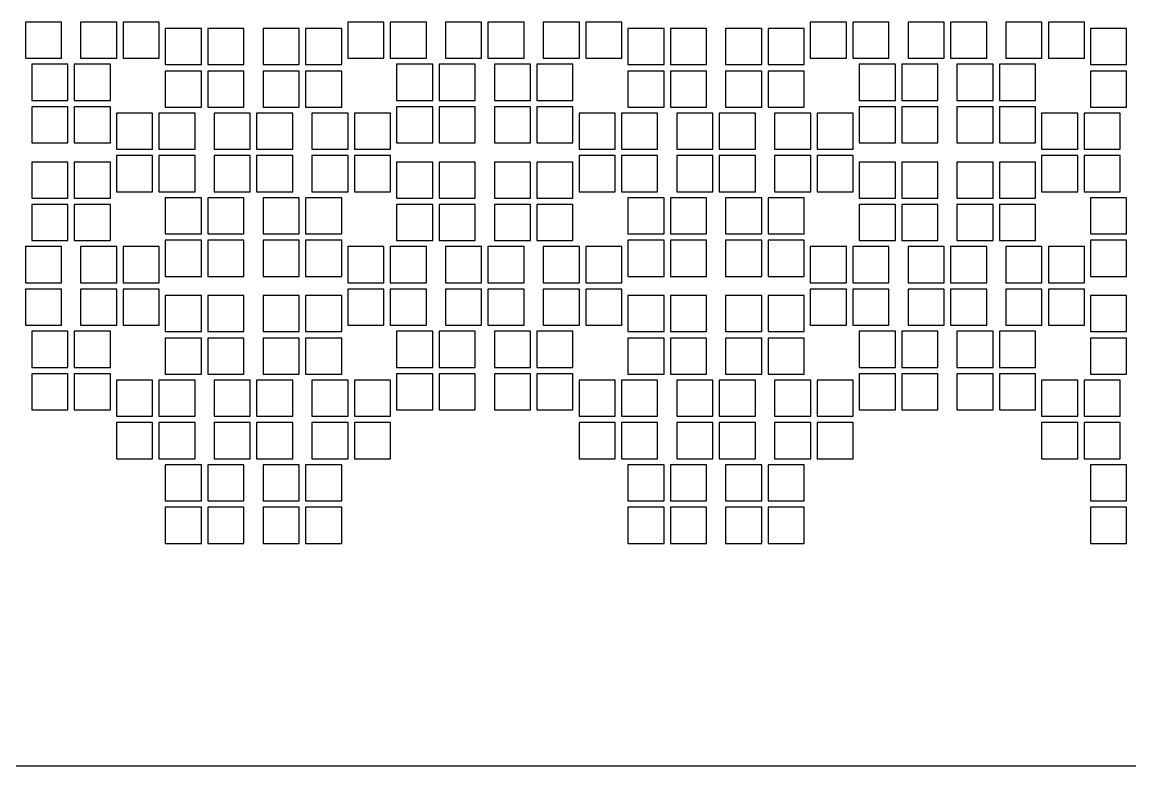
# Model space of a CAD drawing. Header units: millimetres. Extents: x -49 to 54, y -38 to 38.
# Drawn here: x 2.72 to 28.78, y -38 to -20.5 of the extents above; entities that cross this region are included whole.
import ezdxf

# ---------------------------------------------------------------- set-up
doc = ezdxf.new("R2010")
doc.units = ezdxf.units.MM

msp = doc.modelspace()

# ---------------------------------------------------------------- linework, layer by layer
for points in [[(2.7959, -21.3471), (3.6459, -21.3471), (3.6459, -20.4971), (2.7959, -20.4971), (2.7959, -21.3471)], [(4.0959, -21.3471), (4.9459, -21.3471), (4.9459, -20.4971), (4.0959, -20.4971), (4.0959, -21.3471)], [(5.0959, -21.3471), (5.9459, -21.3471), (5.9459, -20.4971), (5.0959, -20.4971), (5.0959, -21.3471)], [(10.3796, -21.3471), (11.2296, -21.3471), (11.2296, -20.4971), (10.3796, -20.4971), (10.3796, -21.3471)], [(11.3796, -21.3471), (12.2296, -21.3471), (12.2296, -20.4971), (11.3796, -20.4971), (11.3796, -21.3471)], [(12.6796, -21.3471), (13.5296, -21.3471), (13.5296, -20.4971), (12.6796, -20.4971), (12.6796, -21.3471)], [(13.6796, -21.3471), (14.5296, -21.3471), (14.5296, -20.4971), (13.6796, -20.4971), (13.6796, -21.3471)], [(14.9796, -21.3471), (15.8296, -21.3471), (15.8296, -20.4971), (14.9796, -20.4971), (14.9796, -21.3471)], [(15.9796, -21.3471), (16.8296, -21.3471), (16.8296, -20.4971), (15.9796, -20.4971), (15.9796, -21.3471)], [(21.2634, -21.3471), (22.1134, -21.3471), (22.1134, -20.4971), (21.2634, -20.4971), (21.2634, -21.3471)], [(22.2634, -21.3471), (23.1134, -21.3471), (23.1134, -20.4971), (22.2634, -20.4971), (22.2634, -21.3471)], [(23.5634, -21.3471), (24.4134, -21.3471), (24.4134, -20.4971), (23.5634, -20.4971), (23.5634, -21.3471)], [(24.5634, -21.3471), (25.4134, -21.3471), (25.4134, -20.4971), (24.5634, -20.4971), (24.5634, -21.3471)], [(25.8634, -21.3471), (26.7134, -21.3471), (26.7134, -20.4971), (25.8634, -20.4971), (25.8634, -21.3471)], [(26.8634, -21.3471), (27.7134, -21.3471), (27.7134, -20.4971), (26.8634, -20.4971), (26.8634, -21.3471)], [(6.0878, -21.4971), (6.9378, -21.4971), (6.9378, -20.6471), (6.0878, -20.6471), (6.0878, -21.4971)], [(7.0878, -21.4971), (7.9378, -21.4971), (7.9378, -20.6471), (7.0878, -20.6471), (7.0878, -21.4971)], [(8.3878, -21.4971), (9.2378, -21.4971), (9.2378, -20.6471), (8.3878, -20.6471), (8.3878, -21.4971)], [(9.3878, -21.4971), (10.2378, -21.4971), (10.2378, -20.6471), (9.3878, -20.6471), (9.3878, -21.4971)], [(16.9715, -21.4971), (17.8215, -21.4971), (17.8215, -20.6471), (16.9715, -20.6471), (16.9715, -21.4971)], [(17.9715, -21.4971), (18.8215, -21.4971), (18.8215, -20.6471), (17.9715, -20.6471), (17.9715, -21.4971)], [(19.2715, -21.4971), (20.1215, -21.4971), (20.1215, -20.6471), (19.2715, -20.6471), (19.2715, -21.4971)], [(20.2715, -21.4971), (21.1215, -21.4971), (21.1215, -20.6471), (20.2715, -20.6471), (20.2715, -21.4971)], [(27.8552, -21.4971), (28.7052, -21.4971), (28.7052, -20.6471), (27.8552, -20.6471), (27.8552, -21.4971)], [(2.9459, -22.3389), (3.7959, -22.3389), (3.7959, -21.4889), (2.9459, -21.4889), (2.9459, -22.3389)], [(3.9459, -22.3389), (4.7959, -22.3389), (4.7959, -21.4889), (3.9459, -21.4889), (3.9459, -22.3389)], [(11.5296, -22.3389), (12.3796, -22.3389), (12.3796, -21.4889), (11.5296, -21.4889), (11.5296, -22.3389)], [(12.5296, -22.3389), (13.3796, -22.3389), (13.3796, -21.4889), (12.5296, -21.4889), (12.5296, -22.3389)], [(13.8296, -22.3389), (14.6796, -22.3389), (14.6796, -21.4889), (13.8296, -21.4889), (13.8296, -22.3389)], [(14.8296, -22.3389), (15.6796, -22.3389), (15.6796, -21.4889), (14.8296, -21.4889), (14.8296, -22.3389)], [(22.4134, -22.3389), (23.2634, -22.3389), (23.2634, -21.4889), (22.4134, -21.4889), (22.4134, -22.3389)], [(23.4134, -22.3389), (24.2634, -22.3389), (24.2634, -21.4889), (23.4134, -21.4889), (23.4134, -22.3389)], [(24.7134, -22.3389), (25.5634, -22.3389), (25.5634, -21.4889), (24.7134, -21.4889), (24.7134, -22.3389)], [(25.7134, -22.3389), (26.5634, -22.3389), (26.5634, -21.4889), (25.7134, -21.4889), (25.7134, -22.3389)], [(6.0878, -22.4971), (6.9378, -22.4971), (6.9378, -21.6471), (6.0878, -21.6471), (6.0878, -22.4971)], [(7.0878, -22.4971), (7.9378, -22.4971), (7.9378, -21.6471), (7.0878, -21.6471), (7.0878, -22.4971)], [(8.3878, -22.4971), (9.2378, -22.4971), (9.2378, -21.6471), (8.3878, -21.6471), (8.3878, -22.4971)], [(9.3878, -22.4971), (10.2378, -22.4971), (10.2378, -21.6471), (9.3878, -21.6471), (9.3878, -22.4971)], [(16.9715, -22.4971), (17.8215, -22.4971), (17.8215, -21.6471), (16.9715, -21.6471), (16.9715, -22.4971)], [(17.9715, -22.4971), (18.8215, -22.4971), (18.8215, -21.6471), (17.9715, -21.6471), (17.9715, -22.4971)], [(19.2715, -22.4971), (20.1215, -22.4971), (20.1215, -21.6471), (19.2715, -21.6471), (19.2715, -22.4971)], [(20.2715, -22.4971), (21.1215, -22.4971), (21.1215, -21.6471), (20.2715, -21.6471), (20.2715, -22.4971)], [(27.8552, -22.4971), (28.7052, -22.4971), (28.7052, -21.6471), (27.8552, -21.6471), (27.8552, -22.4971)], [(2.9459, -23.3389), (3.7959, -23.3389), (3.7959, -22.4889), (2.9459, -22.4889), (2.9459, -23.3389)], [(3.9459, -23.3389), (4.7959, -23.3389), (4.7959, -22.4889), (3.9459, -22.4889), (3.9459, -23.3389)], [(4.9378, -23.4889), (5.7878, -23.4889), (5.7878, -22.6389), (4.9378, -22.6389), (4.9378, -23.4889)], [(5.9378, -23.4889), (6.7878, -23.4889), (6.7878, -22.6389), (5.9378, -22.6389), (5.9378, -23.4889)], [(7.2378, -23.4889), (8.0878, -23.4889), (8.0878, -22.6389), (7.2378, -22.6389), (7.2378, -23.4889)], [(8.2378, -23.4889), (9.0878, -23.4889), (9.0878, -22.6389), (8.2378, -22.6389), (8.2378, -23.4889)], [(9.5378, -23.4889), (10.3878, -23.4889), (10.3878, -22.6389), (9.5378, -22.6389), (9.5378, -23.4889)], [(10.5378, -23.4889), (11.3878, -23.4889), (11.3878, -22.6389), (10.5378, -22.6389), (10.5378, -23.4889)], [(11.5296, -23.3389), (12.3796, -23.3389), (12.3796, -22.4889), (11.5296, -22.4889), (11.5296, -23.3389)], [(12.5296, -23.3389), (13.3796, -23.3389), (13.3796, -22.4889), (12.5296, -22.4889), (12.5296, -23.3389)], [(13.8296, -23.3389), (14.6796, -23.3389), (14.6796, -22.4889), (13.8296, -22.4889), (13.8296, -23.3389)], [(14.8296, -23.3389), (15.6796, -23.3389), (15.6796, -22.4889), (14.8296, -22.4889), (14.8296, -23.3389)], [(15.8215, -23.4889), (16.6715, -23.4889), (16.6715, -22.6389), (15.8215, -22.6389), (15.8215, -23.4889)], [(16.8215, -23.4889), (17.6715, -23.4889), (17.6715, -22.6389), (16.8215, -22.6389), (16.8215, -23.4889)], [(18.1215, -23.4889), (18.9715, -23.4889), (18.9715, -22.6389), (18.1215, -22.6389), (18.1215, -23.4889)], [(19.1215, -23.4889), (19.9715, -23.4889), (19.9715, -22.6389), (19.1215, -22.6389), (19.1215, -23.4889)], [(20.4215, -23.4889), (21.2715, -23.4889), (21.2715, -22.6389), (20.4215, -22.6389), (20.4215, -23.4889)], [(21.4215, -23.4889), (22.2715, -23.4889), (22.2715, -22.6389), (21.4215, -22.6389), (21.4215, -23.4889)], [(22.4134, -23.3389), (23.2634, -23.3389), (23.2634, -22.4889), (22.4134, -22.4889), (22.4134, -23.3389)], [(23.4134, -23.3389), (24.2634, -23.3389), (24.2634, -22.4889), (23.4134, -22.4889), (23.4134, -23.3389)], [(24.7134, -23.3389), (25.5634, -23.3389), (25.5634, -22.4889), (24.7134, -22.4889), (24.7134, -23.3389)], [(25.7134, -23.3389), (26.5634, -23.3389), (26.5634, -22.4889), (25.7134, -22.4889), (25.7134, -23.3389)], [(26.7052, -23.4889), (27.5552, -23.4889), (27.5552, -22.6389), (26.7052, -22.6389), (26.7052, -23.4889)], [(27.7052, -23.4889), (28.5552, -23.4889), (28.5552, -22.6389), (27.7052, -22.6389), (27.7052, -23.4889)], [(4.9378, -24.4889), (5.7878, -24.4889), (5.7878, -23.6389), (4.9378, -23.6389), (4.9378, -24.4889)], [(5.9378, -24.4889), (6.7878, -24.4889), (6.7878, -23.6389), (5.9378, -23.6389), (5.9378, -24.4889)], [(7.2378, -24.4889), (8.0878, -24.4889), (8.0878, -23.6389), (7.2378, -23.6389), (7.2378, -24.4889)], [(8.2378, -24.4889), (9.0878, -24.4889), (9.0878, -23.6389), (8.2378, -23.6389), (8.2378, -24.4889)], [(9.5378, -24.4889), (10.3878, -24.4889), (10.3878, -23.6389), (9.5378, -23.6389), (9.5378, -24.4889)], [(10.5378, -24.4889), (11.3878, -24.4889), (11.3878, -23.6389), (10.5378, -23.6389), (10.5378, -24.4889)], [(15.8215, -24.4889), (16.6715, -24.4889), (16.6715, -23.6389), (15.8215, -23.6389), (15.8215, -24.4889)], [(16.8215, -24.4889), (17.6715, -24.4889), (17.6715, -23.6389), (16.8215, -23.6389), (16.8215, -24.4889)], [(18.1215, -24.4889), (18.9715, -24.4889), (18.9715, -23.6389), (18.1215, -23.6389), (18.1215, -24.4889)], [(19.1215, -24.4889), (19.9715, -24.4889), (19.9715, -23.6389), (19.1215, -23.6389), (19.1215, -24.4889)], [(20.4215, -24.4889), (21.2715, -24.4889), (21.2715, -23.6389), (20.4215, -23.6389), (20.4215, -24.4889)], [(21.4215, -24.4889), (22.2715, -24.4889), (22.2715, -23.6389), (21.4215, -23.6389), (21.4215, -24.4889)], [(26.7052, -24.4889), (27.5552, -24.4889), (27.5552, -23.6389), (26.7052, -23.6389), (26.7052, -24.4889)], [(27.7052, -24.4889), (28.5552, -24.4889), (28.5552, -23.6389), (27.7052, -23.6389), (27.7052, -24.4889)], [(2.9459, -24.6389), (3.7959, -24.6389), (3.7959, -23.7889), (2.9459, -23.7889), (2.9459, -24.6389)], [(3.9459, -24.6389), (4.7959, -24.6389), (4.7959, -23.7889), (3.9459, -23.7889), (3.9459, -24.6389)], [(11.5296, -24.6389), (12.3796, -24.6389), (12.3796, -23.7889), (11.5296, -23.7889), (11.5296, -24.6389)], [(12.5296, -24.6389), (13.3796, -24.6389), (13.3796, -23.7889), (12.5296, -23.7889), (12.5296, -24.6389)], [(13.8296, -24.6389), (14.6796, -24.6389), (14.6796, -23.7889), (13.8296, -23.7889), (13.8296, -24.6389)], [(14.8296, -24.6389), (15.6796, -24.6389), (15.6796, -23.7889), (14.8296, -23.7889), (14.8296, -24.6389)], [(22.4134, -24.6389), (23.2634, -24.6389), (23.2634, -23.7889), (22.4134, -23.7889), (22.4134, -24.6389)], [(23.4134, -24.6389), (24.2634, -24.6389), (24.2634, -23.7889), (23.4134, -23.7889), (23.4134, -24.6389)], [(24.7134, -24.6389), (25.5634, -24.6389), (25.5634, -23.7889), (24.7134, -23.7889), (24.7134, -24.6389)], [(25.7134, -24.6389), (26.5634, -24.6389), (26.5634, -23.7889), (25.7134, -23.7889), (25.7134, -24.6389)], [(6.0878, -25.4808), (6.9378, -25.4808), (6.9378, -24.6308), (6.0878, -24.6308), (6.0878, -25.4808)], [(7.0878, -25.4808), (7.9378, -25.4808), (7.9378, -24.6308), (7.0878, -24.6308), (7.0878, -25.4808)], [(8.3878, -25.4808), (9.2378, -25.4808), (9.2378, -24.6308), (8.3878, -24.6308), (8.3878, -25.4808)], [(9.3878, -25.4808), (10.2378, -25.4808), (10.2378, -24.6308), (9.3878, -24.6308), (9.3878, -25.4808)], [(16.9715, -25.4808), (17.8215, -25.4808), (17.8215, -24.6308), (16.9715, -24.6308), (16.9715, -25.4808)], [(17.9715, -25.4808), (18.8215, -25.4808), (18.8215, -24.6308), (17.9715, -24.6308), (17.9715, -25.4808)], [(19.2715, -25.4808), (20.1215, -25.4808), (20.1215, -24.6308), (19.2715, -24.6308), (19.2715, -25.4808)], [(20.2715, -25.4808), (21.1215, -25.4808), (21.1215, -24.6308), (20.2715, -24.6308), (20.2715, -25.4808)], [(27.8552, -25.4808), (28.7052, -25.4808), (28.7052, -24.6308), (27.8552, -24.6308), (27.8552, -25.4808)], [(2.9459, -25.6389), (3.7959, -25.6389), (3.7959, -24.7889), (2.9459, -24.7889), (2.9459, -25.6389)], [(3.9459, -25.6389), (4.7959, -25.6389), (4.7959, -24.7889), (3.9459, -24.7889), (3.9459, -25.6389)], [(11.5296, -25.6389), (12.3796, -25.6389), (12.3796, -24.7889), (11.5296, -24.7889), (11.5296, -25.6389)], [(12.5296, -25.6389), (13.3796, -25.6389), (13.3796, -24.7889), (12.5296, -24.7889), (12.5296, -25.6389)], [(13.8296, -25.6389), (14.6796, -25.6389), (14.6796, -24.7889), (13.8296, -24.7889), (13.8296, -25.6389)], [(14.8296, -25.6389), (15.6796, -25.6389), (15.6796, -24.7889), (14.8296, -24.7889), (14.8296, -25.6389)], [(22.4134, -25.6389), (23.2634, -25.6389), (23.2634, -24.7889), (22.4134, -24.7889), (22.4134, -25.6389)], [(23.4134, -25.6389), (24.2634, -25.6389), (24.2634, -24.7889), (23.4134, -24.7889), (23.4134, -25.6389)], [(24.7134, -25.6389), (25.5634, -25.6389), (25.5634, -24.7889), (24.7134, -24.7889), (24.7134, -25.6389)], [(25.7134, -25.6389), (26.5634, -25.6389), (26.5634, -24.7889), (25.7134, -24.7889), (25.7134, -25.6389)], [(2.7959, -26.6308), (3.6459, -26.6308), (3.6459, -25.7808), (2.7959, -25.7808), (2.7959, -26.6308)], [(4.0959, -26.6308), (4.9459, -26.6308), (4.9459, -25.7808), (4.0959, -25.7808), (4.0959, -26.6308)], [(5.0959, -26.6308), (5.9459, -26.6308), (5.9459, -25.7808), (5.0959, -25.7808), (5.0959, -26.6308)], [(6.0878, -26.4808), (6.9378, -26.4808), (6.9378, -25.6308), (6.0878, -25.6308), (6.0878, -26.4808)], [(7.0878, -26.4808), (7.9378, -26.4808), (7.9378, -25.6308), (7.0878, -25.6308), (7.0878, -26.4808)], [(8.3878, -26.4808), (9.2378, -26.4808), (9.2378, -25.6308), (8.3878, -25.6308), (8.3878, -26.4808)], [(9.3878, -26.4808), (10.2378, -26.4808), (10.2378, -25.6308), (9.3878, -25.6308), (9.3878, -26.4808)], [(10.3796, -26.6308), (11.2296, -26.6308), (11.2296, -25.7808), (10.3796, -25.7808), (10.3796, -26.6308)], [(11.3796, -26.6308), (12.2296, -26.6308), (12.2296, -25.7808), (11.3796, -25.7808), (11.3796, -26.6308)], [(12.6796, -26.6308), (13.5296, -26.6308), (13.5296, -25.7808), (12.6796, -25.7808), (12.6796, -26.6308)], [(13.6796, -26.6308), (14.5296, -26.6308), (14.5296, -25.7808), (13.6796, -25.7808), (13.6796, -26.6308)], [(14.9796, -26.6308), (15.8296, -26.6308), (15.8296, -25.7808), (14.9796, -25.7808), (14.9796, -26.6308)], [(15.9796, -26.6308), (16.8296, -26.6308), (16.8296, -25.7808), (15.9796, -25.7808), (15.9796, -26.6308)], [(16.9715, -26.4808), (17.8215, -26.4808), (17.8215, -25.6308), (16.9715, -25.6308), (16.9715, -26.4808)], [(17.9715, -26.4808), (18.8215, -26.4808), (18.8215, -25.6308), (17.9715, -25.6308), (17.9715, -26.4808)], [(19.2715, -26.4808), (20.1215, -26.4808), (20.1215, -25.6308), (19.2715, -25.6308), (19.2715, -26.4808)], [(20.2715, -26.4808), (21.1215, -26.4808), (21.1215, -25.6308), (20.2715, -25.6308), (20.2715, -26.4808)], [(21.2634, -26.6308), (22.1134, -26.6308), (22.1134, -25.7808), (21.2634, -25.7808), (21.2634, -26.6308)], [(22.2634, -26.6308), (23.1134, -26.6308), (23.1134, -25.7808), (22.2634, -25.7808), (22.2634, -26.6308)], [(23.5634, -26.6308), (24.4134, -26.6308), (24.4134, -25.7808), (23.5634, -25.7808), (23.5634, -26.6308)], [(24.5634, -26.6308), (25.4134, -26.6308), (25.4134, -25.7808), (24.5634, -25.7808), (24.5634, -26.6308)], [(25.8634, -26.6308), (26.7134, -26.6308), (26.7134, -25.7808), (25.8634, -25.7808), (25.8634, -26.6308)], [(26.8634, -26.6308), (27.7134, -26.6308), (27.7134, -25.7808), (26.8634, -25.7808), (26.8634, -26.6308)], [(27.8552, -26.4808), (28.7052, -26.4808), (28.7052, -25.6308), (27.8552, -25.6308), (27.8552, -26.4808)], [(2.7959, -27.6308), (3.6459, -27.6308), (3.6459, -26.7808), (2.7959, -26.7808), (2.7959, -27.6308)], [(4.0959, -27.6308), (4.9459, -27.6308), (4.9459, -26.7808), (4.0959, -26.7808), (4.0959, -27.6308)], [(5.0959, -27.6308), (5.9459, -27.6308), (5.9459, -26.7808), (5.0959, -26.7808), (5.0959, -27.6308)], [(10.3796, -27.6308), (11.2296, -27.6308), (11.2296, -26.7808), (10.3796, -26.7808), (10.3796, -27.6308)], [(11.3796, -27.6308), (12.2296, -27.6308), (12.2296, -26.7808), (11.3796, -26.7808), (11.3796, -27.6308)], [(12.6796, -27.6308), (13.5296, -27.6308), (13.5296, -26.7808), (12.6796, -26.7808), (12.6796, -27.6308)], [(13.6796, -27.6308), (14.5296, -27.6308), (14.5296, -26.7808), (13.6796, -26.7808), (13.6796, -27.6308)], [(14.9796, -27.6308), (15.8296, -27.6308), (15.8296, -26.7808), (14.9796, -26.7808), (14.9796, -27.6308)], [(15.9796, -27.6308), (16.8296, -27.6308), (16.8296, -26.7808), (15.9796, -26.7808), (15.9796, -27.6308)], [(21.2634, -27.6308), (22.1134, -27.6308), (22.1134, -26.7808), (21.2634, -26.7808), (21.2634, -27.6308)], [(22.2634, -27.6308), (23.1134, -27.6308), (23.1134, -26.7808), (22.2634, -26.7808), (22.2634, -27.6308)], [(23.5634, -27.6308), (24.4134, -27.6308), (24.4134, -26.7808), (23.5634, -26.7808), (23.5634, -27.6308)], [(24.5634, -27.6308), (25.4134, -27.6308), (25.4134, -26.7808), (24.5634, -26.7808), (24.5634, -27.6308)], [(25.8634, -27.6308), (26.7134, -27.6308), (26.7134, -26.7808), (25.8634, -26.7808), (25.8634, -27.6308)], [(26.8634, -27.6308), (27.7134, -27.6308), (27.7134, -26.7808), (26.8634, -26.7808), (26.8634, -27.6308)], [(6.0878, -27.7808), (6.9378, -27.7808), (6.9378, -26.9308), (6.0878, -26.9308), (6.0878, -27.7808)], [(7.0878, -27.7808), (7.9378, -27.7808), (7.9378, -26.9308), (7.0878, -26.9308), (7.0878, -27.7808)], [(8.3878, -27.7808), (9.2378, -27.7808), (9.2378, -26.9308), (8.3878, -26.9308), (8.3878, -27.7808)], [(9.3878, -27.7808), (10.2378, -27.7808), (10.2378, -26.9308), (9.3878, -26.9308), (9.3878, -27.7808)], [(16.9715, -27.7808), (17.8215, -27.7808), (17.8215, -26.9308), (16.9715, -26.9308), (16.9715, -27.7808)], [(17.9715, -27.7808), (18.8215, -27.7808), (18.8215, -26.9308), (17.9715, -26.9308), (17.9715, -27.7808)], [(19.2715, -27.7808), (20.1215, -27.7808), (20.1215, -26.9308), (19.2715, -26.9308), (19.2715, -27.7808)], [(20.2715, -27.7808), (21.1215, -27.7808), (21.1215, -26.9308), (20.2715, -26.9308), (20.2715, -27.7808)], [(27.8552, -27.7808), (28.7052, -27.7808), (28.7052, -26.9308), (27.8552, -26.9308), (27.8552, -27.7808)], [(2.9459, -28.6227), (3.7959, -28.6227), (3.7959, -27.7727), (2.9459, -27.7727), (2.9459, -28.6227)], [(3.9459, -28.6227), (4.7959, -28.6227), (4.7959, -27.7727), (3.9459, -27.7727), (3.9459, -28.6227)], [(11.5296, -28.6227), (12.3796, -28.6227), (12.3796, -27.7727), (11.5296, -27.7727), (11.5296, -28.6227)], [(12.5296, -28.6227), (13.3796, -28.6227), (13.3796, -27.7727), (12.5296, -27.7727), (12.5296, -28.6227)], [(13.8296, -28.6227), (14.6796, -28.6227), (14.6796, -27.7727), (13.8296, -27.7727), (13.8296, -28.6227)], [(14.8296, -28.6227), (15.6796, -28.6227), (15.6796, -27.7727), (14.8296, -27.7727), (14.8296, -28.6227)], [(22.4134, -28.6227), (23.2634, -28.6227), (23.2634, -27.7727), (22.4134, -27.7727), (22.4134, -28.6227)], [(23.4134, -28.6227), (24.2634, -28.6227), (24.2634, -27.7727), (23.4134, -27.7727), (23.4134, -28.6227)], [(24.7134, -28.6227), (25.5634, -28.6227), (25.5634, -27.7727), (24.7134, -27.7727), (24.7134, -28.6227)], [(25.7134, -28.6227), (26.5634, -28.6227), (26.5634, -27.7727), (25.7134, -27.7727), (25.7134, -28.6227)], [(6.0878, -28.7808), (6.9378, -28.7808), (6.9378, -27.9308), (6.0878, -27.9308), (6.0878, -28.7808)], [(7.0878, -28.7808), (7.9378, -28.7808), (7.9378, -27.9308), (7.0878, -27.9308), (7.0878, -28.7808)], [(8.3878, -28.7808), (9.2378, -28.7808), (9.2378, -27.9308), (8.3878, -27.9308), (8.3878, -28.7808)], [(9.3878, -28.7808), (10.2378, -28.7808), (10.2378, -27.9308), (9.3878, -27.9308), (9.3878, -28.7808)], [(16.9715, -28.7808), (17.8215, -28.7808), (17.8215, -27.9308), (16.9715, -27.9308), (16.9715, -28.7808)], [(17.9715, -28.7808), (18.8215, -28.7808), (18.8215, -27.9308), (17.9715, -27.9308), (17.9715, -28.7808)], [(19.2715, -28.7808), (20.1215, -28.7808), (20.1215, -27.9308), (19.2715, -27.9308), (19.2715, -28.7808)], [(20.2715, -28.7808), (21.1215, -28.7808), (21.1215, -27.9308), (20.2715, -27.9308), (20.2715, -28.7808)], [(27.8552, -28.7808), (28.7052, -28.7808), (28.7052, -27.9308), (27.8552, -27.9308), (27.8552, -28.7808)], [(2.9459, -29.6227), (3.7959, -29.6227), (3.7959, -28.7727), (2.9459, -28.7727), (2.9459, -29.6227)], [(3.9459, -29.6227), (4.7959, -29.6227), (4.7959, -28.7727), (3.9459, -28.7727), (3.9459, -29.6227)], [(4.9378, -29.7727), (5.7878, -29.7727), (5.7878, -28.9227), (4.9378, -28.9227), (4.9378, -29.7727)], [(5.9378, -29.7727), (6.7878, -29.7727), (6.7878, -28.9227), (5.9378, -28.9227), (5.9378, -29.7727)], [(7.2378, -29.7727), (8.0878, -29.7727), (8.0878, -28.9227), (7.2378, -28.9227), (7.2378, -29.7727)], [(8.2378, -29.7727), (9.0878, -29.7727), (9.0878, -28.9227), (8.2378, -28.9227), (8.2378, -29.7727)], [(9.5378, -29.7727), (10.3878, -29.7727), (10.3878, -28.9227), (9.5378, -28.9227), (9.5378, -29.7727)], [(10.5378, -29.7727), (11.3878, -29.7727), (11.3878, -28.9227), (10.5378, -28.9227), (10.5378, -29.7727)], [(11.5296, -29.6227), (12.3796, -29.6227), (12.3796, -28.7727), (11.5296, -28.7727), (11.5296, -29.6227)], [(12.5296, -29.6227), (13.3796, -29.6227), (13.3796, -28.7727), (12.5296, -28.7727), (12.5296, -29.6227)], [(13.8296, -29.6227), (14.6796, -29.6227), (14.6796, -28.7727), (13.8296, -28.7727), (13.8296, -29.6227)], [(14.8296, -29.6227), (15.6796, -29.6227), (15.6796, -28.7727), (14.8296, -28.7727), (14.8296, -29.6227)], [(15.8215, -29.7727), (16.6715, -29.7727), (16.6715, -28.9227), (15.8215, -28.9227), (15.8215, -29.7727)], [(16.8215, -29.7727), (17.6715, -29.7727), (17.6715, -28.9227), (16.8215, -28.9227), (16.8215, -29.7727)], [(18.1215, -29.7727), (18.9715, -29.7727), (18.9715, -28.9227), (18.1215, -28.9227), (18.1215, -29.7727)], [(19.1215, -29.7727), (19.9715, -29.7727), (19.9715, -28.9227), (19.1215, -28.9227), (19.1215, -29.7727)], [(20.4215, -29.7727), (21.2715, -29.7727), (21.2715, -28.9227), (20.4215, -28.9227), (20.4215, -29.7727)], [(21.4215, -29.7727), (22.2715, -29.7727), (22.2715, -28.9227), (21.4215, -28.9227), (21.4215, -29.7727)], [(22.4134, -29.6227), (23.2634, -29.6227), (23.2634, -28.7727), (22.4134, -28.7727), (22.4134, -29.6227)], [(23.4134, -29.6227), (24.2634, -29.6227), (24.2634, -28.7727), (23.4134, -28.7727), (23.4134, -29.6227)], [(24.7134, -29.6227), (25.5634, -29.6227), (25.5634, -28.7727), (24.7134, -28.7727), (24.7134, -29.6227)], [(25.7134, -29.6227), (26.5634, -29.6227), (26.5634, -28.7727), (25.7134, -28.7727), (25.7134, -29.6227)], [(26.7052, -29.7727), (27.5552, -29.7727), (27.5552, -28.9227), (26.7052, -28.9227), (26.7052, -29.7727)], [(27.7052, -29.7727), (28.5552, -29.7727), (28.5552, -28.9227), (27.7052, -28.9227), (27.7052, -29.7727)], [(4.9378, -30.7727), (5.7878, -30.7727), (5.7878, -29.9227), (4.9378, -29.9227), (4.9378, -30.7727)], [(5.9378, -30.7727), (6.7878, -30.7727), (6.7878, -29.9227), (5.9378, -29.9227), (5.9378, -30.7727)], [(7.2378, -30.7727), (8.0878, -30.7727), (8.0878, -29.9227), (7.2378, -29.9227), (7.2378, -30.7727)], [(8.2378, -30.7727), (9.0878, -30.7727), (9.0878, -29.9227), (8.2378, -29.9227), (8.2378, -30.7727)], [(9.5378, -30.7727), (10.3878, -30.7727), (10.3878, -29.9227), (9.5378, -29.9227), (9.5378, -30.7727)], [(10.5378, -30.7727), (11.3878, -30.7727), (11.3878, -29.9227), (10.5378, -29.9227), (10.5378, -30.7727)], [(15.8215, -30.7727), (16.6715, -30.7727), (16.6715, -29.9227), (15.8215, -29.9227), (15.8215, -30.7727)], [(16.8215, -30.7727), (17.6715, -30.7727), (17.6715, -29.9227), (16.8215, -29.9227), (16.8215, -30.7727)], [(18.1215, -30.7727), (18.9715, -30.7727), (18.9715, -29.9227), (18.1215, -29.9227), (18.1215, -30.7727)], [(19.1215, -30.7727), (19.9715, -30.7727), (19.9715, -29.9227), (19.1215, -29.9227), (19.1215, -30.7727)], [(20.4215, -30.7727), (21.2715, -30.7727), (21.2715, -29.9227), (20.4215, -29.9227), (20.4215, -30.7727)], [(21.4215, -30.7727), (22.2715, -30.7727), (22.2715, -29.9227), (21.4215, -29.9227), (21.4215, -30.7727)], [(26.7052, -30.7727), (27.5552, -30.7727), (27.5552, -29.9227), (26.7052, -29.9227), (26.7052, -30.7727)], [(27.7052, -30.7727), (28.5552, -30.7727), (28.5552, -29.9227), (27.7052, -29.9227), (27.7052, -30.7727)], [(6.0878, -31.7645), (6.9378, -31.7645), (6.9378, -30.9145), (6.0878, -30.9145), (6.0878, -31.7645)], [(7.0878, -31.7645), (7.9378, -31.7645), (7.9378, -30.9145), (7.0878, -30.9145), (7.0878, -31.7645)], [(8.3878, -31.7645), (9.2378, -31.7645), (9.2378, -30.9145), (8.3878, -30.9145), (8.3878, -31.7645)], [(9.3878, -31.7645), (10.2378, -31.7645), (10.2378, -30.9145), (9.3878, -30.9145), (9.3878, -31.7645)], [(16.9715, -31.7645), (17.8215, -31.7645), (17.8215, -30.9145), (16.9715, -30.9145), (16.9715, -31.7645)], [(17.9715, -31.7645), (18.8215, -31.7645), (18.8215, -30.9145), (17.9715, -30.9145), (17.9715, -31.7645)], [(19.2715, -31.7645), (20.1215, -31.7645), (20.1215, -30.9145), (19.2715, -30.9145), (19.2715, -31.7645)], [(20.2715, -31.7645), (21.1215, -31.7645), (21.1215, -30.9145), (20.2715, -30.9145), (20.2715, -31.7645)], [(27.8552, -31.7645), (28.7052, -31.7645), (28.7052, -30.9145), (27.8552, -30.9145), (27.8552, -31.7645)], [(6.0878, -32.7645), (6.9378, -32.7645), (6.9378, -31.9145), (6.0878, -31.9145), (6.0878, -32.7645)], [(7.0878, -32.7645), (7.9378, -32.7645), (7.9378, -31.9145), (7.0878, -31.9145), (7.0878, -32.7645)], [(8.3878, -32.7645), (9.2378, -32.7645), (9.2378, -31.9145), (8.3878, -31.9145), (8.3878, -32.7645)], [(9.3878, -32.7645), (10.2378, -32.7645), (10.2378, -31.9145), (9.3878, -31.9145), (9.3878, -32.7645)], [(16.9715, -32.7645), (17.8215, -32.7645), (17.8215, -31.9145), (16.9715, -31.9145), (16.9715, -32.7645)], [(17.9715, -32.7645), (18.8215, -32.7645), (18.8215, -31.9145), (17.9715, -31.9145), (17.9715, -32.7645)], [(19.2715, -32.7645), (20.1215, -32.7645), (20.1215, -31.9145), (19.2715, -31.9145), (19.2715, -32.7645)], [(20.2715, -32.7645), (21.1215, -32.7645), (21.1215, -31.9145), (20.2715, -31.9145), (20.2715, -32.7645)], [(27.8552, -32.7645), (28.7052, -32.7645), (28.7052, -31.9145), (27.8552, -31.9145), (27.8552, -32.7645)]]:
    msp.add_lwpolyline(points, close=True)
msp.add_lwpolyline([(-47.85, -38), (52.85, -38)])

doc.saveas('drawing.dxf')
